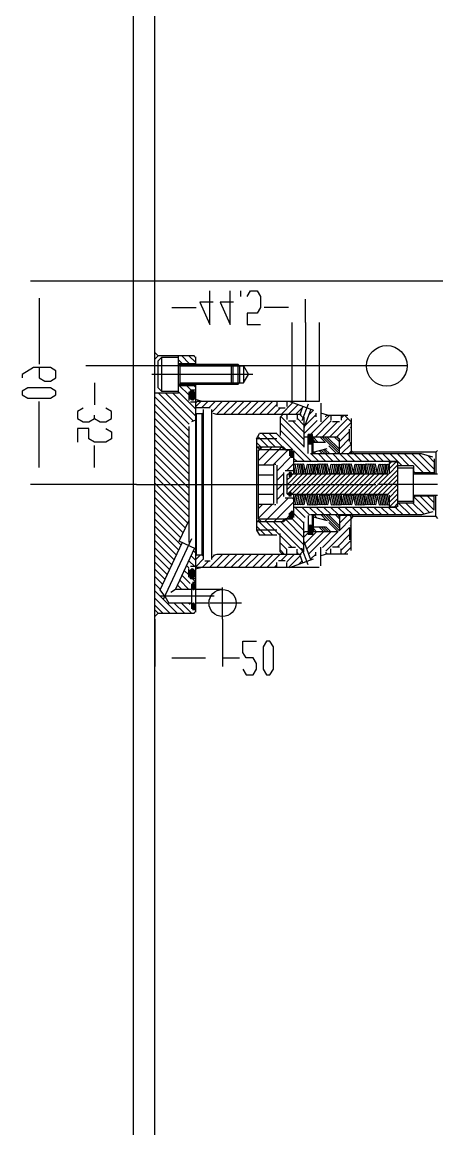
# Model space of a CAD drawing. Header units: millimetres. Extents: x -1 to 1014, y -756 to 757.
# Drawn here: x 368.7 to 401.6, y 244.4 to 332.1 of the extents above; entities that cross this region are included whole.
import ezdxf

# ---------------------------------------------------------------- set-up
doc = ezdxf.new("R2010")
doc.units = ezdxf.units.MM

# ---------------------------------------------------------------- blocks, each defined once
blk = doc.blocks.new('blockName2')
for points in [[(377.481, 231.182), (377.481, 405.569)], [(379.186, 231.182), (379.186, 405.569)], [(432.228, 311.571), (369.329, 311.571)], [(383.819, 309.921), (382.745, 309.921), (383.55, 308.131), (383.55, 310.816)], [(385.43, 309.921), (384.356, 309.921), (385.162, 308.131), (385.162, 310.816)], [(385.967, 310.816), (385.967, 310.369)], [(386.504, 310.369), (386.773, 310.816), (387.31, 310.816), (387.579, 310.369), (387.579, 309.474), (387.31, 309.026), (386.504, 309.026), (386.504, 308.131), (387.579, 308.131)], [(370.001, 310.229), (370.001, 304.992)], [(379.186, 308.299), (379.186, 310.145)], [(391.137, 308.299), (391.137, 310.145)], [(380.529, 309.474), (382.476, 309.474)], [(389.794, 309.474), (387.847, 309.474)], [(390.063, 308.299), (390.063, 302.037)], [(391.137, 308.299), (391.137, 302.037)], [(392.211, 308.286), (392.211, 302.037)], [(379.455, 305.663), (379.186, 305.931)], [(379.455, 305.663), (379.186, 305.394)], [(382.328, 305.663), (379.455, 305.663)], [(379.455, 305.26), (379.723, 305.529)], [(381.066, 305.529), (379.723, 305.529)], [(379.723, 305.529), (379.723, 302.843)], [(381.066, 302.69), (381.066, 305.663)], [(381.351, 305.059), (381.066, 305.343)], [(381.921, 305.059), (381.316, 305.663)], [(382.409, 305.14), (381.886, 305.663)], [(382.275, 305.663), (382.409, 305.529)], [(382.409, 305.582), (382.409, 304.992)], [(370.001, 304.723), (370.001, 303.917), (370.448, 303.649), (370.896, 303.649), (371.343, 303.917), (371.343, 304.454), (370.896, 304.723), (369.553, 304.723), (368.658, 304.186), (368.658, 303.917)], [(399.194, 304.857), (373.724, 304.857)], [(379.455, 303.112), (379.455, 305.26)], [(381.066, 305.059), (382.409, 305.059)], [(381.066, 304.992), (385.766, 304.992)], [(381.2, 303.38), (381.2, 304.992)], [(381.2, 304.857), (386.217, 304.857)], [(385.229, 304.992), (385.363, 304.857)], [(385.229, 304.992), (385.229, 303.38)], [(385.363, 304.857), (385.363, 303.514)], [(385.766, 304.992), (385.9, 304.857)], [(385.766, 304.992), (385.766, 303.38)], [(385.9, 304.857), (385.9, 303.514)], [(386.217, 304.857), (386.217, 303.514)], [(386.217, 304.857), (386.605, 304.186)], [(386.947, 304.186), (378.957, 304.186)], [(386.217, 303.514), (386.604, 304.186)], [(371.343, 302.843), (370.896, 303.112), (369.105, 303.112), (368.658, 302.843), (368.658, 302.574), (369.105, 302.306), (370.896, 302.306), (371.343, 302.574), (371.343, 302.843)], [(374.395, 303.514), (374.395, 301.769)], [(381.066, 302.69), (379.186, 302.69)], [(379.723, 302.843), (379.455, 303.112)], [(381.919, 300.242), (379.471, 302.69)], [(379.723, 302.843), (381.066, 302.843)], [(382.246, 300.484), (380.041, 302.69)], [(382.409, 300.891), (380.61, 302.69)], [(385.766, 303.38), (381.066, 303.38)], [(381.066, 303.313), (382.409, 303.313)], [(382.409, 301.461), (381.066, 302.804)], [(381.88, 302.56), (381.127, 303.313)], [(381.2, 303.514), (386.217, 303.514)], [(382.072, 302.937), (381.696, 303.313)], [(382.144, 302.131), (382.409, 302.534), (382.144, 302.937), (381.88, 302.534), (382.144, 302.131)], [(382.262, 302.895), (381.88, 302.513)], [(381.88, 302.803), (381.88, 302.104)], [(382.214, 302.923), (381.882, 302.591)], [(382.301, 302.858), (381.887, 302.443)], [(382.152, 302.937), (381.898, 302.683)], [(382.334, 302.815), (381.9, 302.38)], [(382.361, 302.766), (381.919, 302.324)], [(382.382, 302.711), (381.943, 302.272)], [(382.05, 302.91), (381.955, 302.816)], [(382.409, 302.937), (382.014, 302.937)], [(382.409, 303.17), (382.266, 303.313)], [(382.409, 303.38), (382.409, 285.333)], [(385.363, 303.515), (385.229, 303.38)], [(385.9, 303.515), (385.766, 303.38)], [(370.001, 296.8), (370.001, 302.037)], [(381.872, 299.719), (379.186, 302.405)], [(381.872, 299.15), (379.186, 301.835)], [(382.398, 302.65), (381.974, 302.226)], [(382.407, 302.584), (382.01, 302.187)], [(382.409, 301.97), (382.014, 301.97)], [(382.408, 302.509), (382.054, 302.155)], [(382.399, 302.424), (382.11, 302.135)], [(382.366, 302.315), (382.188, 302.137)], [(382.946, 302.037), (382.409, 302.181)], [(382.543, 302.037), (382.409, 301.903)], [(382.828, 302.037), (382.409, 301.618)], [(382.946, 302.037), (382.543, 302.037)], [(383.398, 302.037), (382.897, 301.537)], [(392.211, 302.037), (382.946, 302.037)], [(383.967, 302.037), (383.467, 301.537)], [(384.537, 302.037), (383.7, 301.2)], [(385.107, 302.037), (384.076, 301.007)], [(385.677, 302.037), (384.639, 301)], [(386.246, 302.037), (385.209, 301)], [(386.816, 302.037), (385.779, 301)], [(387.386, 302.037), (386.348, 301)], [(387.955, 302.037), (386.918, 301)], [(388.525, 302.037), (387.488, 301)], [(388.854, 302.037), (388.854, 301.634)], [(390.143, 301.946), (389.197, 301)], [(389.66, 302.037), (389.66, 301.634)], [(389.665, 302.037), (389.66, 302.033)], [(389.893, 302.037), (391.766, 301.355)], [(391.335, 301.822), (390.857, 300.508)], [(392.346, 301.903), (392.346, 300.426)], [(373.5, 301.5), (373.052, 301.232), (373.052, 300.694), (373.5, 300.426), (373.948, 300.426), (374.395, 300.694), (374.395, 300.963)], [(374.395, 300.694), (374.843, 300.426), (375.291, 300.426), (375.738, 300.694), (375.738, 301.232), (375.291, 301.5)], [(381.872, 298.58), (379.186, 301.266)], [(383.565, 301.537), (382.409, 301.537)], [(382.489, 301.067), (382.409, 301.148)], [(382.948, 301.067), (382.489, 301.067)], [(382.489, 289.848), (382.489, 301.067)], [(382.948, 301.067), (383.028, 301.148)], [(382.948, 289.848), (382.948, 301.067)], [(383.028, 301.403), (383.028, 289.512)], [(383.7, 289.512), (383.7, 301.403)], [(384.102, 301), (383.799, 301.081)], [(390.788, 301), (384.102, 301)], [(388.854, 301.797), (388.057, 301)], [(389.127, 301.5), (388.627, 301)], [(389.526, 301.5), (388.989, 301.5)], [(389.123, 300.785), (389.338, 301)], [(389.66, 300.939), (389.599, 301)], [(389.66, 301), (389.66, 300.597)], [(390.561, 301.794), (389.767, 301)], [(390.874, 301.538), (390.336, 301)], [(390.466, 301), (390.466, 300.597)], [(390.92, 301.663), (390.679, 301.001)], [(391.003, 300.678), (390.681, 301)], [(391.551, 301.434), (391.003, 299.928)], [(391.943, 300.971), (391.062, 300.09)], [(391.76, 301.358), (391.388, 300.986)], [(393.074, 300.963), (391.53, 299.419)], [(391.943, 301.103), (391.943, 300.829)], [(392.883, 300.963), (392.346, 301.107)], [(392.749, 300.882), (392.829, 300.963)], [(392.829, 300.963), (393.151, 300.963)], [(392.883, 300.963), (394.494, 300.963)], [(393.151, 300.963), (393.151, 300.56)], [(393.957, 300.963), (393.957, 300.56)], [(394.214, 300.963), (393.957, 300.706)], [(394.763, 300.426), (394.226, 300.963)], [(381.872, 298.01), (379.186, 300.696)], [(381.872, 297.44), (379.186, 300.126)], [(381.872, 300.053), (381.872, 290.862)], [(382.409, 300.56), (382.104, 300.418)], [(389.123, 300.785), (389.123, 299.754)], [(391.003, 298.457), (389.123, 300.337)], [(391.003, 299.026), (389.184, 300.846)], [(390.331, 300.463), (389.794, 300.463)], [(391.003, 299.596), (390.136, 300.463)], [(391.003, 300.166), (390.466, 300.703)], [(391.003, 300.785), (391.003, 298.412)], [(392.073, 300.532), (391.003, 299.461)], [(393.171, 300.49), (391.898, 299.217)], [(393.677, 300.426), (392.468, 299.217)], [(392.749, 300.829), (392.749, 300.882)], [(394.505, 300.684), (393.038, 299.217)], [(393.823, 300.426), (393.286, 300.426)], [(394.763, 300.373), (393.607, 299.217)], [(394.763, 300.694), (394.763, 297.875)], [(375.291, 299.889), (375.738, 299.62), (375.738, 299.083), (375.291, 298.815), (374.395, 298.815), (373.948, 299.083), (373.948, 299.889), (373.052, 299.889), (373.052, 298.815)], [(381.872, 296.871), (379.186, 299.556)], [(387.243, 299.083), (387.476, 299.486)], [(388.199, 298.412), (387.347, 299.264)], [(388.854, 299.486), (387.476, 299.486)], [(388.769, 298.412), (387.695, 299.486)], [(389.339, 298.412), (388.264, 299.486)], [(390.125, 298.195), (388.834, 299.486)], [(391.62, 297.27), (389.123, 299.767)], [(389.123, 299.754), (389.123, 299.352)], [(391.07, 299.217), (391.003, 299.284)], [(391.352, 299.217), (391.07, 299.217)], [(391.352, 299.241), (391.329, 299.217)], [(391.688, 299.419), (391.352, 299.419)], [(391.352, 297.909), (391.352, 299.419)], [(391.674, 299.068), (391.352, 299.39)], [(391.674, 299.011), (391.352, 299.333)], [(391.674, 298.954), (391.352, 299.276)], [(391.674, 298.897), (391.352, 299.219)], [(391.674, 299.125), (391.381, 299.419)], [(391.674, 299.182), (391.437, 299.419)], [(391.674, 299.239), (391.494, 299.419)], [(391.674, 299.296), (391.551, 299.419)], [(391.674, 299.353), (391.608, 299.419)], [(391.674, 299.41), (391.665, 299.419)], [(391.674, 297.875), (391.674, 299.419)], [(391.688, 297.875), (391.688, 299.419)], [(391.741, 299.217), (391.688, 299.271)], [(393.715, 299.217), (391.733, 299.217)], [(391.733, 297.875), (391.733, 299.217)], [(392.124, 298.815), (391.733, 299.205)], [(392.694, 298.815), (392.291, 299.217)], [(393.823, 297.876), (392.481, 299.217)], [(393.823, 298.065), (392.671, 299.217)], [(393.823, 298.255), (392.861, 299.217)], [(393.823, 298.825), (393.431, 299.217)], [(393.823, 299.015), (393.62, 299.217)], [(394.629, 299.669), (393.823, 298.863)], [(394.629, 298.87), (394.629, 299.833)], [(394.763, 300.023), (394.668, 299.928)], [(374.395, 296.8), (374.395, 298.546)], [(381.872, 296.301), (379.186, 298.987)], [(381.872, 295.731), (379.186, 298.417)], [(388.854, 299.083), (387.243, 299.083)], [(387.243, 299.083), (387.243, 291.832)], [(387.63, 298.412), (387.243, 298.798)], [(387.478, 298.244), (387.243, 298.479)], [(389.398, 298.412), (387.31, 298.412)], [(387.377, 298.143), (387.646, 298.412)], [(388.464, 298.412), (387.377, 297.325)], [(387.704, 298.412), (387.377, 298.085)], [(389.223, 298.412), (387.82, 297.008)], [(389.466, 298.209), (389.264, 298.412)], [(389.6, 298.21), (389.398, 298.412)], [(391.674, 298.84), (391.352, 299.162)], [(391.674, 298.783), (391.352, 299.105)], [(391.674, 298.726), (391.352, 299.048)], [(391.663, 298.68), (391.352, 298.991)], [(391.606, 298.68), (391.352, 298.935)], [(391.549, 298.68), (391.352, 298.878)], [(391.492, 298.68), (391.352, 298.821)], [(391.435, 298.68), (391.352, 298.764)], [(391.378, 298.68), (391.352, 298.707)], [(391.352, 298.68), (391.674, 298.68)], [(391.934, 298.815), (391.733, 299.015)], [(391.744, 298.815), (391.733, 298.826)], [(391.733, 298.815), (392.727, 298.815)], [(391.733, 298.011), (392.862, 298.313)], [(393.634, 297.875), (392.994, 298.515)], [(393.823, 297.875), (393.823, 299.11)], [(394.629, 299.099), (393.823, 298.293)], [(394.763, 298.664), (393.974, 297.875)], [(394.763, 298.68), (394.668, 298.775)], [(381.872, 295.162), (379.186, 297.847)], [(387.377, 298.143), (387.377, 292.772)], [(390.063, 298.21), (387.444, 298.21)], [(389.741, 298.17), (388.579, 297.008)], [(389.95, 297.62), (388.854, 296.523)], [(389.835, 298.17), (389.561, 298.17)], [(389.875, 298.13), (389.835, 298.17)], [(390.036, 297.606), (390.197, 297.89), (390.036, 298.174), (389.875, 297.89), (390.036, 297.606)], [(389.875, 298.13), (389.875, 297.74)], [(390.131, 298.119), (389.876, 297.863)], [(390.092, 298.156), (389.878, 297.941)], [(390.16, 298.072), (389.884, 297.796)], [(390.034, 298.174), (389.899, 298.038)], [(390.18, 298.016), (389.901, 297.736)], [(390.193, 297.953), (389.925, 297.685)], [(390.197, 297.881), (389.958, 297.642)], [(390.188, 297.796), (390.004, 297.612)], [(390.157, 297.606), (390.009, 297.606)], [(390.138, 297.67), (390.091, 297.623)], [(390.157, 297.606), (390.197, 297.566)], [(391.05, 297.27), (390.182, 298.138)], [(390.197, 298.076), (390.197, 296.263)], [(390.48, 297.27), (390.197, 297.553)], [(400.34, 297.875), (391.54, 297.875)], [(392.189, 297.27), (391.585, 297.875)], [(391.925, 297.875), (391.777, 298.023)], [(392.759, 297.27), (392.155, 297.875)], [(392.495, 297.875), (392.226, 298.143)], [(392.684, 297.875), (392.376, 298.183)], [(392.874, 297.875), (392.525, 298.223)], [(393.064, 297.875), (392.675, 298.264)], [(393.329, 297.27), (392.724, 297.875)], [(393.898, 297.27), (393.294, 297.875)], [(393.823, 297.947), (393.896, 297.875)], [(394.468, 297.27), (393.864, 297.875)], [(395.038, 297.27), (394.434, 297.875)], [(394.763, 298.094), (394.543, 297.875)], [(394.629, 297.88), (394.763, 298.014)], [(394.897, 298.009), (394.763, 298.143)], [(394.897, 298.009), (394.897, 297.875)], [(401.477, 298.009), (394.897, 298.009)], [(395.607, 297.27), (395.003, 297.875)], [(396.177, 297.27), (395.573, 297.875)], [(396.747, 297.27), (396.143, 297.875)], [(397.317, 297.27), (396.712, 297.875)], [(397.886, 297.27), (397.282, 297.875)], [(398.792, 296.935), (397.852, 297.875)], [(399.361, 296.935), (398.422, 297.875)], [(400.495, 296.371), (398.991, 297.875)], [(401.065, 296.371), (399.561, 297.875)], [(401.343, 296.662), (400.131, 297.875)], [(401.243, 297.633), (400.34, 297.875)], [(401.343, 297.232), (400.832, 297.743)], [(401.343, 297.503), (401.343, 296.306)], [(401.477, 298.009), (401.611, 298.143)], [(401.477, 298.009), (401.477, 296.306)], [(381.872, 294.592), (379.186, 297.278)], [(381.872, 294.022), (379.186, 296.708)], [(387.377, 297.008), (388.593, 297.008)], [(388.586, 296.975), (388.586, 293.94)], [(388.666, 297.055), (388.774, 297.055)], [(388.854, 296.975), (388.854, 293.94)], [(390.197, 297.107), (389.622, 296.532)], [(390.117, 296.532), (390.197, 296.612)], [(390.251, 297.27), (390.197, 297.324)], [(390.328, 297.069), (390.197, 297.052)], [(390.353, 296.29), (390.197, 297.052)], [(398.388, 297.27), (390.251, 297.27)], [(390.487, 296.29), (390.328, 297.069)], [(390.464, 297.069), (390.33, 297.052)], [(390.597, 297.069), (390.464, 297.052)], [(390.464, 297.069), (390.62, 296.29)], [(390.73, 297.069), (390.597, 297.052)], [(390.597, 297.069), (390.753, 296.29)], [(390.864, 297.069), (390.73, 297.052)], [(390.73, 297.069), (390.887, 296.29)], [(390.997, 297.069), (390.864, 297.052)], [(391.02, 296.306), (390.864, 297.069)], [(391.144, 296.394), (390.997, 297.069)], [(391.144, 296.394), (391.291, 297.069)], [(391.268, 296.306), (391.424, 297.069)], [(391.291, 297.069), (391.424, 297.052)], [(391.557, 297.069), (391.401, 296.29)], [(391.424, 297.069), (391.557, 297.052)], [(391.691, 297.069), (391.535, 296.29)], [(391.557, 297.069), (391.691, 297.052)], [(391.824, 297.069), (391.668, 296.29)], [(391.691, 297.069), (391.824, 297.052)], [(391.801, 296.29), (391.96, 297.069)], [(391.824, 297.069), (391.957, 297.052)], [(391.934, 296.29), (392.091, 297.052)], [(391.96, 297.069), (392.091, 297.052)], [(392.221, 297.069), (392.091, 297.052)], [(392.247, 296.29), (392.091, 297.052)], [(392.091, 297.052), (392.091, 296.263)], [(392.38, 296.29), (392.221, 297.069)], [(392.357, 297.069), (392.224, 297.052)], [(392.49, 297.069), (392.357, 297.052)], [(392.357, 297.069), (392.513, 296.29)], [(392.624, 297.069), (392.49, 297.052)], [(392.49, 297.069), (392.647, 296.29)], [(392.757, 297.069), (392.624, 297.052)], [(392.624, 297.069), (392.78, 296.29)], [(392.89, 297.069), (392.757, 297.052)], [(392.913, 296.306), (392.757, 297.069)], [(393.037, 296.394), (392.89, 297.069)], [(393.037, 296.394), (393.184, 297.069)], [(393.161, 296.306), (393.318, 297.069)], [(393.184, 297.069), (393.318, 297.052)], [(393.451, 297.069), (393.295, 296.29)], [(393.318, 297.069), (393.451, 297.052)], [(393.584, 297.069), (393.428, 296.29)], [(393.451, 297.069), (393.584, 297.052)], [(393.717, 297.069), (393.561, 296.29)], [(393.584, 297.069), (393.717, 297.052)], [(393.694, 296.29), (393.853, 297.069)], [(393.717, 297.069), (393.851, 297.052)], [(393.828, 296.29), (393.984, 297.052)], [(393.853, 297.069), (393.984, 297.052)], [(394.115, 297.069), (393.984, 297.052)], [(393.984, 297.052), (393.984, 296.263)], [(394.14, 296.29), (393.984, 297.052)], [(394.273, 296.29), (394.115, 297.069)], [(394.251, 297.069), (394.117, 297.052)], [(394.384, 297.069), (394.251, 297.052)], [(394.251, 297.069), (394.407, 296.29)], [(394.517, 297.069), (394.384, 297.052)], [(394.384, 297.069), (394.54, 296.29)], [(394.65, 297.069), (394.517, 297.052)], [(394.517, 297.069), (394.673, 296.29)], [(394.784, 297.069), (394.65, 297.052)], [(394.807, 296.306), (394.65, 297.069)], [(394.931, 296.394), (394.784, 297.069)], [(394.931, 296.394), (395.078, 297.069)], [(395.055, 296.306), (395.211, 297.069)], [(395.078, 297.069), (395.211, 297.052)], [(395.344, 297.069), (395.188, 296.29)], [(395.211, 297.069), (395.344, 297.052)], [(395.478, 297.069), (395.321, 296.29)], [(395.344, 297.069), (395.478, 297.052)], [(395.611, 297.069), (395.455, 296.29)], [(395.478, 297.069), (395.611, 297.052)], [(395.588, 296.29), (395.747, 297.069)], [(395.611, 297.069), (395.744, 297.052)], [(395.721, 296.29), (395.877, 297.052)], [(395.747, 297.069), (395.877, 297.052)], [(396.008, 297.069), (395.877, 297.052)], [(396.034, 296.29), (395.877, 297.052)], [(395.877, 297.052), (395.877, 296.263)], [(396.167, 296.29), (396.008, 297.069)], [(396.144, 297.069), (396.011, 297.052)], [(396.277, 297.069), (396.144, 297.052)], [(396.144, 297.069), (396.3, 296.29)], [(396.41, 297.069), (396.277, 297.052)], [(396.277, 297.069), (396.433, 296.29)], [(396.544, 297.069), (396.41, 297.052)], [(396.41, 297.069), (396.567, 296.29)], [(398.442, 296.601), (396.493, 294.652)], [(396.677, 297.069), (396.544, 297.052)], [(396.7, 296.306), (396.544, 297.069)], [(396.824, 296.394), (396.677, 297.069)], [(396.824, 296.394), (396.971, 297.069)], [(396.948, 296.306), (397.104, 297.069)], [(396.971, 297.069), (397.104, 297.052)], [(397.238, 297.069), (397.081, 296.29)], [(397.104, 297.069), (397.238, 297.052)], [(397.371, 297.069), (397.215, 296.29)], [(397.238, 297.069), (397.371, 297.052)], [(397.504, 297.069), (397.348, 296.29)], [(397.371, 297.069), (397.504, 297.052)], [(397.481, 296.29), (397.64, 297.069)], [(397.504, 297.069), (397.637, 297.052)], [(397.615, 296.29), (397.771, 297.052)], [(397.64, 297.069), (397.771, 297.052)], [(397.851, 297.243), (397.771, 297.163)], [(398.325, 297.243), (397.771, 296.689)], [(397.946, 297.243), (397.771, 297.069)], [(397.771, 297.163), (397.771, 296.317)], [(398.442, 296.98), (397.771, 296.309)], [(398.362, 297.243), (397.851, 297.243)], [(398.362, 297.243), (398.442, 297.163)], [(398.442, 297.217), (398.442, 293.698)], [(399.691, 296.935), (398.442, 296.935)], [(398.442, 296.773), (399.678, 296.773)], [(399.678, 296.773), (399.678, 294.141)], [(399.691, 296.935), (399.691, 296.306)], [(381.872, 293.452), (379.186, 296.138)], [(387.377, 296.233), (388.586, 296.233)], [(389.392, 296.301), (388.854, 295.764)], [(389.392, 296.397), (389.392, 294.517)], [(390.117, 296.532), (389.526, 296.532)], [(389.741, 296.263), (389.66, 296.183)], [(390.888, 296.263), (389.66, 295.035)], [(390.509, 296.263), (389.66, 295.415)], [(389.749, 296.263), (389.66, 296.174)], [(389.66, 296.183), (389.66, 294.732)], [(389.961, 296.095), (389.66, 295.795)], [(391.268, 296.263), (389.699, 294.694)], [(389.835, 296.263), (389.741, 296.263)], [(389.835, 296.395), (389.835, 296.095)], [(390.009, 296.395), (389.835, 296.395)], [(389.996, 296.395), (389.835, 296.234)], [(389.939, 296.395), (389.835, 296.291)], [(389.882, 296.395), (389.835, 296.348)], [(390.009, 296.352), (389.835, 296.177)], [(390.009, 296.295), (389.835, 296.12)], [(390.009, 296.095), (389.835, 296.095)], [(390.009, 296.238), (389.867, 296.095)], [(390.009, 296.181), (389.924, 296.095)], [(390.009, 296.124), (389.981, 296.095)], [(390.009, 296.395), (390.009, 296.095)], [(390.129, 296.263), (390.009, 296.144)], [(397.717, 296.263), (390.009, 296.263)], [(391.648, 296.263), (390.037, 294.652)], [(390.353, 296.29), (390.486, 296.308)], [(390.353, 296.29), (390.353, 296.263)], [(392.028, 296.263), (390.416, 294.652)], [(390.487, 296.29), (390.62, 296.308)], [(390.487, 296.29), (390.487, 296.263)], [(390.62, 296.29), (390.753, 296.308)], [(390.62, 296.308), (390.62, 296.263)], [(390.62, 296.29), (390.62, 296.263)], [(390.753, 296.29), (390.886, 296.308)], [(390.753, 296.308), (390.753, 296.263)], [(390.753, 296.29), (390.753, 296.263)], [(392.408, 296.263), (390.796, 294.652)], [(390.886, 296.308), (390.886, 296.263)], [(390.887, 296.29), (391.02, 296.308)], [(390.887, 296.29), (390.887, 296.263)], [(391.02, 296.308), (391.02, 296.263)], [(391.02, 296.29), (391.125, 296.305)], [(391.02, 296.29), (391.02, 296.263)], [(391.144, 296.394), (391.144, 296.263)], [(391.268, 296.29), (391.162, 296.305)], [(392.787, 296.263), (391.176, 294.652)], [(391.268, 296.308), (391.268, 296.263)], [(391.401, 296.29), (391.268, 296.308)], [(391.268, 296.29), (391.268, 296.263)], [(391.401, 296.29), (391.401, 296.263)], [(391.402, 296.308), (391.402, 296.263)], [(391.535, 296.29), (391.402, 296.308)], [(391.535, 296.308), (391.535, 296.263)], [(391.668, 296.29), (391.535, 296.308)], [(391.535, 296.29), (391.535, 296.263)], [(393.167, 296.263), (391.556, 294.652)], [(391.668, 296.308), (391.668, 296.263)], [(391.801, 296.29), (391.668, 296.308)], [(391.668, 296.29), (391.668, 296.263)], [(391.934, 296.29), (391.801, 296.308)], [(391.801, 296.29), (391.801, 296.263)], [(391.934, 296.29), (391.934, 296.263)], [(393.547, 296.263), (391.936, 294.652)], [(392.247, 296.29), (392.38, 296.308)], [(392.247, 296.29), (392.247, 296.263)], [(393.927, 296.263), (392.315, 294.652)], [(392.38, 296.29), (392.513, 296.308)], [(392.38, 296.29), (392.38, 296.263)], [(392.513, 296.29), (392.646, 296.308)], [(392.513, 296.308), (392.513, 296.263)], [(392.513, 296.29), (392.513, 296.263)], [(392.646, 296.308), (392.646, 296.263)], [(392.647, 296.29), (392.78, 296.308)], [(392.647, 296.29), (392.647, 296.263)], [(394.307, 296.263), (392.695, 294.652)], [(392.78, 296.29), (392.913, 296.308)], [(392.78, 296.308), (392.78, 296.263)], [(392.78, 296.29), (392.78, 296.263)], [(392.913, 296.308), (392.913, 296.263)], [(392.913, 296.29), (393.019, 296.305)], [(392.913, 296.29), (392.913, 296.263)], [(393.037, 296.394), (393.037, 296.263)], [(393.161, 296.29), (393.056, 296.305)], [(394.686, 296.263), (393.075, 294.652)], [(393.161, 296.29), (393.161, 296.263)], [(393.162, 296.308), (393.162, 296.263)], [(393.295, 296.29), (393.162, 296.308)], [(393.295, 296.308), (393.295, 296.263)], [(393.428, 296.29), (393.295, 296.308)], [(393.295, 296.29), (393.295, 296.263)], [(393.428, 296.308), (393.428, 296.263)], [(393.561, 296.29), (393.428, 296.308)], [(393.428, 296.29), (393.428, 296.263)], [(395.066, 296.263), (393.455, 294.652)], [(393.561, 296.308), (393.561, 296.263)], [(393.694, 296.29), (393.561, 296.308)], [(393.561, 296.29), (393.561, 296.263)], [(393.694, 296.29), (393.694, 296.263)], [(393.828, 296.29), (393.695, 296.308)], [(393.828, 296.29), (393.828, 296.263)], [(395.446, 296.263), (393.835, 294.652)], [(394.14, 296.29), (394.273, 296.308)], [(394.14, 296.29), (394.14, 296.263)], [(395.826, 296.263), (394.214, 294.652)], [(394.273, 296.29), (394.406, 296.308)], [(394.273, 296.29), (394.273, 296.263)], [(394.406, 296.308), (394.406, 296.263)], [(394.407, 296.29), (394.54, 296.308)], [(394.407, 296.29), (394.407, 296.263)], [(394.54, 296.29), (394.673, 296.308)], [(394.54, 296.308), (394.54, 296.263)], [(394.54, 296.29), (394.54, 296.263)], [(396.206, 296.263), (394.594, 294.652)], [(394.673, 296.29), (394.806, 296.308)], [(394.673, 296.308), (394.673, 296.263)], [(394.673, 296.29), (394.673, 296.263)], [(394.806, 296.308), (394.806, 296.263)], [(394.807, 296.29), (394.912, 296.305)], [(394.807, 296.29), (394.807, 296.263)], [(394.931, 296.394), (394.931, 296.263)], [(395.055, 296.29), (394.949, 296.305)], [(396.585, 296.263), (394.974, 294.652)], [(395.055, 296.308), (395.055, 296.263)], [(395.188, 296.29), (395.055, 296.308)], [(395.055, 296.29), (395.055, 296.263)], [(395.188, 296.308), (395.188, 296.263)], [(395.321, 296.29), (395.188, 296.308)], [(395.188, 296.29), (395.188, 296.263)], [(395.321, 296.29), (395.321, 296.263)], [(395.322, 296.308), (395.322, 296.263)], [(395.455, 296.29), (395.322, 296.308)], [(396.965, 296.263), (395.354, 294.652)], [(395.455, 296.308), (395.455, 296.263)], [(395.588, 296.29), (395.455, 296.308)], [(395.455, 296.29), (395.455, 296.263)], [(395.721, 296.29), (395.588, 296.308)], [(395.588, 296.29), (395.588, 296.263)], [(395.721, 296.29), (395.721, 296.263)], [(397.345, 296.263), (395.734, 294.652)], [(396.034, 296.29), (396.167, 296.308)], [(396.034, 296.29), (396.034, 296.263)], [(397.725, 296.263), (396.113, 294.652)], [(396.167, 296.29), (396.3, 296.308)], [(396.167, 296.29), (396.167, 296.263)], [(396.3, 296.29), (396.433, 296.308)], [(396.3, 296.308), (396.3, 296.263)], [(396.3, 296.29), (396.3, 296.263)], [(396.433, 296.29), (396.566, 296.308)], [(396.433, 296.308), (396.433, 296.263)], [(396.433, 296.29), (396.433, 296.263)], [(396.566, 296.308), (396.566, 296.263)], [(396.567, 296.29), (396.7, 296.308)], [(396.567, 296.29), (396.567, 296.263)], [(396.7, 296.308), (396.7, 296.263)], [(396.7, 296.29), (396.806, 296.305)], [(396.7, 296.29), (396.7, 296.263)], [(396.824, 296.394), (396.824, 296.263)], [(396.948, 296.29), (396.843, 296.305)], [(398.442, 296.221), (396.873, 294.652)], [(396.948, 296.308), (396.948, 296.263)], [(397.081, 296.29), (396.948, 296.308)], [(396.948, 296.29), (396.948, 296.263)], [(397.081, 296.29), (397.081, 296.263)], [(397.082, 296.308), (397.082, 296.263)], [(397.215, 296.29), (397.082, 296.308)], [(397.215, 296.308), (397.215, 296.263)], [(397.348, 296.29), (397.215, 296.308)], [(397.215, 296.29), (397.215, 296.263)], [(398.442, 295.841), (397.253, 294.652)], [(397.348, 296.308), (397.348, 296.263)], [(397.481, 296.29), (397.348, 296.308)], [(397.348, 296.29), (397.348, 296.263)], [(397.481, 296.29), (397.481, 296.263)], [(397.615, 296.29), (397.482, 296.308)], [(397.615, 296.29), (397.615, 296.263)], [(399.678, 296.307), (401.611, 296.307)], [(399.825, 296.371), (399.691, 296.505)], [(401.343, 296.371), (399.844, 296.371)], [(377.481, 295.457), (369.329, 295.457)], [(377.719, 295.457), (373.724, 295.457)], [(377.719, 295.457), (396.704, 295.457)], [(381.872, 292.883), (379.186, 295.568)], [(381.792, 292.393), (379.186, 294.999)], [(387.585, 295.457), (387.585, 295.457)], [(389.392, 295.541), (388.854, 295.004)], [(389.392, 294.782), (388.854, 294.245)], [(390.009, 294.82), (389.835, 294.82)], [(389.835, 294.519), (389.835, 294.82)], [(389.981, 294.82), (389.835, 294.674)], [(389.924, 294.82), (389.835, 294.731)], [(389.867, 294.82), (389.835, 294.787)], [(390.009, 294.791), (389.835, 294.617)], [(390.009, 294.519), (390.009, 294.82)], [(401.611, 295.457), (396.87, 295.457)], [(398.442, 295.461), (397.633, 294.652)], [(398.442, 295.081), (397.771, 294.41)], [(381.61, 292.005), (379.186, 294.429)], [(387.377, 294.682), (388.586, 294.682)], [(387.377, 293.907), (388.593, 293.907)], [(387.757, 293.907), (387.377, 293.527)], [(388.517, 293.907), (387.379, 292.77)], [(389.753, 294.383), (387.873, 292.503)], [(390.197, 294.068), (388.632, 292.503)], [(390.117, 294.383), (389.526, 294.383)], [(389.66, 294.732), (389.741, 294.652)], [(389.835, 294.652), (389.741, 294.652)], [(390.009, 294.734), (389.835, 294.56)], [(390.009, 294.519), (389.835, 294.519)], [(390.009, 294.677), (389.851, 294.519)], [(390.009, 294.62), (389.908, 294.519)], [(390.009, 294.563), (389.965, 294.519)], [(397.717, 294.652), (390.009, 294.652)], [(390.117, 294.383), (390.197, 294.303)], [(390.197, 294.652), (390.197, 292.839)], [(390.353, 294.625), (390.197, 293.862)], [(390.487, 294.625), (390.328, 293.846)], [(390.353, 294.625), (390.353, 294.652)], [(390.353, 294.625), (390.486, 294.606)], [(390.62, 294.625), (390.464, 293.846)], [(390.487, 294.625), (390.487, 294.652)], [(390.487, 294.625), (390.62, 294.606)], [(390.753, 294.625), (390.597, 293.846)], [(390.62, 294.625), (390.62, 294.652)], [(390.62, 294.652), (390.62, 294.606)], [(390.62, 294.625), (390.753, 294.606)], [(390.887, 294.625), (390.73, 293.846)], [(390.753, 294.625), (390.753, 294.652)], [(390.753, 294.652), (390.753, 294.606)], [(390.753, 294.625), (390.886, 294.606)], [(391.02, 294.609), (390.864, 293.846)], [(390.886, 294.652), (390.886, 294.606)], [(390.887, 294.625), (390.887, 294.652)], [(390.887, 294.625), (391.02, 294.606)], [(391.144, 294.521), (390.997, 293.846)], [(391.02, 294.625), (391.02, 294.652)], [(391.02, 294.652), (391.02, 294.606)], [(391.02, 294.625), (391.144, 294.608)], [(391.144, 294.521), (391.144, 294.652)], [(391.268, 294.625), (391.144, 294.608)], [(391.144, 294.521), (391.291, 293.846)], [(391.268, 294.625), (391.268, 294.652)], [(391.268, 294.652), (391.268, 294.606)], [(391.401, 294.625), (391.268, 294.606)], [(391.268, 294.609), (391.424, 293.846)], [(391.401, 294.625), (391.401, 294.652)], [(391.401, 294.625), (391.557, 293.846)], [(391.402, 294.652), (391.402, 294.606)], [(391.535, 294.625), (391.402, 294.606)], [(391.535, 294.625), (391.535, 294.652)], [(391.535, 294.652), (391.535, 294.606)], [(391.535, 294.625), (391.691, 293.846)], [(391.668, 294.625), (391.535, 294.606)], [(391.668, 294.625), (391.668, 294.652)], [(391.668, 294.652), (391.668, 294.606)], [(391.668, 294.625), (391.824, 293.846)], [(391.801, 294.625), (391.668, 294.606)], [(391.801, 294.625), (391.801, 294.652)], [(391.934, 294.625), (391.801, 294.606)], [(391.801, 294.625), (391.96, 293.846)], [(391.934, 294.625), (391.934, 294.652)], [(391.934, 294.625), (392.091, 293.862)], [(392.091, 293.862), (392.091, 294.652)], [(392.247, 294.625), (392.091, 293.862)], [(392.38, 294.625), (392.221, 293.846)], [(392.247, 294.625), (392.247, 294.652)], [(392.247, 294.625), (392.38, 294.606)], [(392.513, 294.625), (392.357, 293.846)], [(392.38, 294.625), (392.38, 294.652)], [(392.38, 294.625), (392.513, 294.606)], [(392.647, 294.625), (392.49, 293.846)], [(392.513, 294.625), (392.513, 294.652)], [(392.513, 294.652), (392.513, 294.606)], [(392.513, 294.625), (392.646, 294.606)], [(392.78, 294.625), (392.624, 293.846)], [(392.646, 294.652), (392.646, 294.606)], [(392.647, 294.625), (392.647, 294.652)], [(392.647, 294.625), (392.78, 294.606)], [(392.913, 294.609), (392.757, 293.846)], [(392.78, 294.625), (392.78, 294.652)], [(392.78, 294.652), (392.78, 294.606)], [(392.78, 294.625), (392.913, 294.606)], [(393.037, 294.521), (392.89, 293.846)], [(392.913, 294.625), (392.913, 294.652)], [(392.913, 294.652), (392.913, 294.606)], [(392.913, 294.625), (393.037, 294.608)], [(393.037, 294.521), (393.037, 294.652)], [(393.161, 294.625), (393.037, 294.608)], [(393.037, 294.521), (393.184, 293.846)], [(393.161, 294.625), (393.161, 294.652)], [(393.161, 294.609), (393.318, 293.846)], [(393.162, 294.652), (393.162, 294.606)], [(393.295, 294.625), (393.162, 294.606)], [(393.295, 294.625), (393.295, 294.652)], [(393.295, 294.652), (393.295, 294.606)], [(393.295, 294.625), (393.451, 293.846)], [(393.428, 294.625), (393.295, 294.606)], [(393.428, 294.625), (393.428, 294.652)], [(393.428, 294.652), (393.428, 294.606)], [(393.428, 294.625), (393.584, 293.846)], [(393.561, 294.625), (393.428, 294.606)], [(393.561, 294.625), (393.561, 294.652)], [(393.561, 294.652), (393.561, 294.606)], [(393.561, 294.625), (393.717, 293.846)], [(393.694, 294.625), (393.561, 294.606)], [(393.694, 294.625), (393.694, 294.652)], [(393.694, 294.625), (393.853, 293.846)], [(393.828, 294.625), (393.695, 294.606)], [(393.828, 294.625), (393.828, 294.652)], [(393.828, 294.625), (393.984, 293.862)], [(393.984, 293.862), (393.984, 294.652)], [(394.14, 294.625), (393.984, 293.862)], [(394.273, 294.625), (394.115, 293.846)], [(394.14, 294.625), (394.14, 294.652)], [(394.14, 294.625), (394.273, 294.606)], [(394.407, 294.625), (394.251, 293.846)], [(394.273, 294.625), (394.273, 294.652)], [(394.273, 294.625), (394.406, 294.606)], [(394.54, 294.625), (394.384, 293.846)], [(394.406, 294.652), (394.406, 294.606)], [(394.407, 294.625), (394.407, 294.652)], [(394.407, 294.625), (394.54, 294.606)], [(394.673, 294.625), (394.517, 293.846)], [(394.54, 294.625), (394.54, 294.652)], [(394.54, 294.652), (394.54, 294.606)], [(394.54, 294.625), (394.673, 294.606)], [(394.807, 294.609), (394.65, 293.846)], [(394.673, 294.625), (394.673, 294.652)], [(394.673, 294.652), (394.673, 294.606)], [(394.673, 294.625), (394.806, 294.606)], [(394.931, 294.521), (394.784, 293.846)], [(394.806, 294.652), (394.806, 294.606)], [(394.807, 294.625), (394.807, 294.652)], [(394.807, 294.625), (394.931, 294.608)], [(394.931, 294.521), (394.931, 294.652)], [(395.055, 294.625), (394.931, 294.608)], [(394.931, 294.521), (395.078, 293.846)], [(395.055, 294.625), (395.055, 294.652)], [(395.055, 294.652), (395.055, 294.606)], [(395.188, 294.625), (395.055, 294.606)], [(395.055, 294.609), (395.211, 293.846)], [(395.188, 294.625), (395.188, 294.652)], [(395.188, 294.652), (395.188, 294.606)], [(395.188, 294.625), (395.344, 293.846)], [(395.321, 294.625), (395.188, 294.606)], [(395.321, 294.625), (395.321, 294.652)], [(395.321, 294.625), (395.478, 293.846)], [(395.322, 294.652), (395.322, 294.606)], [(395.455, 294.625), (395.322, 294.606)], [(395.455, 294.625), (395.455, 294.652)], [(395.455, 294.652), (395.455, 294.606)], [(395.455, 294.625), (395.611, 293.846)], [(395.588, 294.625), (395.455, 294.606)], [(395.588, 294.625), (395.588, 294.652)], [(395.721, 294.625), (395.588, 294.606)], [(395.588, 294.625), (395.747, 293.846)], [(395.721, 294.625), (395.721, 294.652)], [(395.721, 294.625), (395.877, 293.862)], [(395.877, 293.862), (395.877, 294.652)], [(396.034, 294.625), (395.877, 293.862)], [(396.167, 294.625), (396.008, 293.846)], [(396.034, 294.625), (396.034, 294.652)], [(396.034, 294.625), (396.167, 294.606)], [(396.3, 294.625), (396.144, 293.846)], [(396.167, 294.625), (396.167, 294.652)], [(396.167, 294.625), (396.3, 294.606)], [(396.433, 294.625), (396.277, 293.846)], [(396.3, 294.625), (396.3, 294.652)], [(396.3, 294.652), (396.3, 294.606)], [(396.3, 294.625), (396.433, 294.606)], [(396.567, 294.625), (396.41, 293.846)], [(396.433, 294.625), (396.433, 294.652)], [(396.433, 294.652), (396.433, 294.606)], [(396.433, 294.625), (396.566, 294.606)], [(396.7, 294.609), (396.544, 293.846)], [(396.566, 294.652), (396.566, 294.606)], [(396.567, 294.625), (396.567, 294.652)], [(396.567, 294.625), (396.7, 294.606)], [(396.824, 294.521), (396.677, 293.846)], [(396.7, 294.625), (396.7, 294.652)], [(396.7, 294.652), (396.7, 294.606)], [(396.7, 294.625), (396.824, 294.608)], [(396.824, 294.521), (396.824, 294.652)], [(396.948, 294.625), (396.824, 294.608)], [(396.824, 294.521), (396.971, 293.846)], [(396.948, 294.625), (396.948, 294.652)], [(396.948, 294.652), (396.948, 294.606)], [(397.081, 294.625), (396.948, 294.606)], [(396.948, 294.609), (397.104, 293.846)], [(397.081, 294.625), (397.081, 294.652)], [(397.081, 294.625), (397.238, 293.846)], [(397.082, 294.652), (397.082, 294.606)], [(397.215, 294.625), (397.082, 294.606)], [(397.215, 294.625), (397.215, 294.652)], [(397.215, 294.652), (397.215, 294.606)], [(397.215, 294.625), (397.371, 293.846)], [(397.348, 294.625), (397.215, 294.606)], [(397.348, 294.625), (397.348, 294.652)], [(397.348, 294.652), (397.348, 294.606)], [(397.348, 294.625), (397.504, 293.846)], [(397.481, 294.625), (397.348, 294.606)], [(397.481, 294.625), (397.481, 294.652)], [(397.481, 294.625), (397.64, 293.846)], [(397.615, 294.625), (397.482, 294.606)], [(397.615, 294.625), (397.615, 294.652)], [(397.615, 294.625), (397.771, 293.862)], [(398.442, 294.702), (397.771, 294.03)], [(397.771, 294.598), (397.771, 293.752)], [(398.442, 294.322), (397.822, 293.701)], [(398.442, 293.942), (398.172, 293.671)], [(398.442, 294.141), (399.678, 294.141)], [(399.691, 293.98), (398.442, 293.98)], [(399.457, 293.04), (398.517, 293.98)], [(400.027, 293.04), (399.087, 293.98)], [(400.543, 293.095), (399.657, 293.98)], [(399.691, 294.609), (399.691, 293.98)], [(399.691, 294.608), (401.611, 294.608)], [(399.825, 294.544), (399.691, 294.41)], [(400.992, 293.215), (399.744, 294.463)], [(401.343, 294.544), (399.825, 294.544)], [(401.354, 293.423), (400.232, 294.544)], [(401.343, 294.004), (400.802, 294.544)], [(401.343, 293.412), (401.343, 294.609)], [(401.477, 292.906), (401.477, 294.609)], [(381.429, 291.616), (379.186, 293.859)], [(381.248, 291.228), (379.186, 293.29)], [(388.666, 293.859), (388.774, 293.859)], [(390.036, 292.741), (390.197, 293.025), (390.036, 293.309), (389.875, 293.025), (390.036, 292.741)], [(389.875, 292.785), (389.875, 293.175)], [(390.131, 293.254), (389.876, 292.998)], [(390.092, 293.291), (389.878, 293.076)], [(390.16, 293.207), (389.884, 292.931)], [(390.034, 293.309), (389.899, 293.173)], [(390.18, 293.151), (389.901, 292.871)], [(390.193, 293.088), (389.925, 292.82)], [(390.157, 293.309), (390.009, 293.309)], [(390.157, 293.309), (390.197, 293.349)], [(390.328, 293.846), (390.197, 293.862)], [(390.251, 293.645), (390.197, 293.591)], [(391.003, 292.379), (390.197, 293.185)], [(398.388, 293.645), (390.251, 293.645)], [(391.117, 292.835), (390.307, 293.645)], [(390.464, 293.846), (390.33, 293.862)], [(390.597, 293.846), (390.464, 293.862)], [(390.73, 293.846), (390.597, 293.862)], [(390.864, 293.846), (390.73, 293.862)], [(390.997, 293.846), (390.864, 293.862)], [(391.484, 293.037), (390.877, 293.645)], [(391.291, 293.846), (391.424, 293.862)], [(391.424, 293.846), (391.557, 293.862)], [(392.051, 293.04), (391.447, 293.645)], [(400.34, 293.04), (391.54, 293.04)], [(391.557, 293.846), (391.691, 293.862)], [(391.674, 293.04), (391.674, 291.496)], [(391.688, 293.04), (391.688, 291.496)], [(391.691, 293.846), (391.824, 293.862)], [(391.733, 293.04), (391.733, 291.698)], [(392.031, 292.824), (391.815, 293.04)], [(391.824, 293.846), (391.957, 293.862)], [(391.96, 293.846), (392.091, 293.862)], [(392.621, 293.04), (392.016, 293.645)], [(392.221, 293.846), (392.091, 293.862)], [(392.357, 293.846), (392.224, 293.862)], [(392.49, 293.846), (392.357, 293.862)], [(392.81, 292.615), (392.385, 293.04)], [(392.624, 293.846), (392.49, 293.862)], [(393.822, 291.793), (392.574, 293.04)], [(393.19, 293.04), (392.586, 293.645)], [(392.757, 293.846), (392.624, 293.862)], [(392.89, 293.846), (392.757, 293.862)], [(393.823, 291.982), (392.764, 293.04)], [(393.823, 292.172), (392.954, 293.04)], [(393.76, 293.04), (393.156, 293.645)], [(393.184, 293.846), (393.318, 293.862)], [(393.318, 293.846), (393.451, 293.862)], [(393.451, 293.846), (393.584, 293.862)], [(393.823, 292.742), (393.524, 293.04)], [(393.584, 293.846), (393.717, 293.862)], [(393.823, 292.931), (393.714, 293.04)], [(393.717, 293.846), (393.851, 293.862)], [(394.33, 293.04), (393.726, 293.645)], [(393.823, 293.04), (393.823, 291.805)], [(393.911, 293.04), (393.823, 292.952)], [(394.481, 293.04), (393.823, 292.383)], [(393.823, 292.968), (393.89, 293.035)], [(393.853, 293.846), (393.984, 293.862)], [(393.89, 293.035), (394.629, 293.035)], [(394.115, 293.846), (393.984, 293.862)], [(394.251, 293.846), (394.117, 293.862)], [(394.384, 293.846), (394.251, 293.862)], [(394.9, 293.04), (394.295, 293.645)], [(394.517, 293.846), (394.384, 293.862)], [(394.65, 293.846), (394.517, 293.862)], [(394.629, 293.035), (394.763, 292.901)], [(394.784, 293.846), (394.65, 293.862)], [(394.763, 290.22), (394.763, 293.04)], [(395.469, 293.04), (394.865, 293.645)], [(394.897, 292.906), (394.897, 293.04)], [(395.078, 293.846), (395.211, 293.862)], [(395.211, 293.846), (395.344, 293.862)], [(395.344, 293.846), (395.478, 293.862)], [(396.039, 293.04), (395.435, 293.645)], [(395.478, 293.846), (395.611, 293.862)], [(395.611, 293.846), (395.744, 293.862)], [(395.747, 293.846), (395.877, 293.862)], [(396.008, 293.846), (395.877, 293.862)], [(396.609, 293.04), (396.004, 293.645)], [(396.144, 293.846), (396.011, 293.862)], [(396.277, 293.846), (396.144, 293.862)], [(396.41, 293.846), (396.277, 293.862)], [(396.544, 293.846), (396.41, 293.862)], [(396.677, 293.846), (396.544, 293.862)], [(397.178, 293.04), (396.574, 293.645)], [(396.971, 293.846), (397.104, 293.862)], [(397.104, 293.846), (397.238, 293.862)], [(397.748, 293.04), (397.144, 293.645)], [(397.238, 293.846), (397.371, 293.862)], [(397.371, 293.846), (397.504, 293.862)], [(397.504, 293.846), (397.637, 293.862)], [(397.64, 293.846), (397.771, 293.862)], [(398.318, 293.04), (397.714, 293.645)], [(397.771, 293.752), (397.851, 293.671)], [(398.362, 293.671), (397.851, 293.671)], [(398.888, 293.04), (398.283, 293.645)], [(398.362, 293.671), (398.442, 293.752)], [(401.243, 293.282), (400.34, 293.04)], [(381.269, 290.637), (379.186, 292.72)], [(381.088, 290.248), (379.186, 292.15)], [(381.121, 290.955), (381.872, 292.565)], [(387.478, 292.671), (387.243, 292.436)], [(387.965, 291.429), (387.243, 292.151)], [(389.398, 292.503), (387.31, 292.503)], [(387.377, 292.772), (387.646, 292.503)], [(390.063, 292.705), (387.444, 292.705)], [(388.535, 291.429), (387.461, 292.503)], [(390.082, 290.452), (388.03, 292.503)], [(390.935, 290.169), (388.6, 292.503)], [(391.003, 290.67), (389.17, 292.503)], [(389.466, 292.706), (389.264, 292.503)], [(389.6, 292.705), (389.398, 292.503)], [(389.835, 292.745), (389.561, 292.745)], [(391.003, 291.24), (389.569, 292.674)], [(389.875, 292.986), (389.634, 292.745)], [(389.875, 292.785), (389.835, 292.745)], [(390.197, 293.016), (389.958, 292.777)], [(390.188, 292.931), (390.004, 292.747)], [(390.138, 292.805), (390.091, 292.758)], [(391.003, 291.81), (390.102, 292.71)], [(391.003, 290.13), (391.003, 292.503)], [(391.352, 293.006), (391.352, 291.496)], [(391.352, 292.235), (391.674, 292.235)], [(391.378, 292.235), (391.352, 292.208)], [(391.435, 292.235), (391.352, 292.151)], [(391.492, 292.235), (391.352, 292.094)], [(391.549, 292.235), (391.352, 292.037)], [(391.606, 292.235), (391.352, 291.98)], [(391.663, 292.235), (391.352, 291.923)], [(391.674, 292.189), (391.352, 291.866)], [(391.772, 292.893), (391.733, 292.932)], [(391.733, 292.904), (392.862, 292.601)], [(393.727, 291.698), (392.986, 292.438)], [(394.763, 292.753), (393.823, 291.813)], [(394.763, 292.235), (394.668, 292.14)], [(394.897, 292.906), (394.763, 292.772)], [(401.477, 292.906), (394.897, 292.906)], [(401.477, 292.906), (401.611, 292.772)], [(380.907, 289.86), (379.186, 291.58)], [(388.854, 291.832), (387.243, 291.832)], [(387.243, 291.832), (387.476, 291.429)], [(388.854, 291.429), (387.476, 291.429)], [(389.123, 291.16), (389.123, 291.563)], [(391.07, 291.698), (391.003, 291.63)], [(391.352, 291.621), (391.003, 291.272)], [(391.352, 291.698), (391.07, 291.698)], [(391.998, 291.698), (391.079, 290.778)], [(392.568, 291.698), (391.231, 290.36)], [(391.674, 292.132), (391.352, 291.809)], [(391.674, 292.075), (391.352, 291.752)], [(391.674, 292.018), (391.352, 291.695)], [(391.674, 291.961), (391.352, 291.639)], [(391.674, 291.904), (391.352, 291.582)], [(391.674, 291.847), (391.352, 291.525)], [(391.688, 291.496), (391.352, 291.496)], [(391.674, 291.79), (391.381, 291.496)], [(393.138, 291.698), (391.383, 289.943)], [(391.674, 291.733), (391.437, 291.496)], [(391.674, 291.676), (391.494, 291.496)], [(391.674, 291.619), (391.551, 291.496)], [(391.674, 291.562), (391.608, 291.496)], [(391.674, 291.505), (391.665, 291.496)], [(391.741, 291.698), (391.688, 291.644)], [(391.733, 292.1), (392.727, 292.1)], [(392.018, 291.698), (391.733, 291.982)], [(391.828, 291.698), (391.733, 291.792)], [(393.715, 291.698), (391.733, 291.698)], [(392.588, 291.698), (392.185, 292.1)], [(392.778, 291.698), (392.375, 292.1)], [(393.708, 291.698), (392.477, 290.467)], [(392.968, 291.698), (392.565, 292.1)], [(394.629, 292.049), (392.741, 290.162)], [(393.158, 291.698), (392.754, 292.102)], [(394.629, 291.479), (393.638, 290.489)], [(394.629, 292.045), (394.629, 291.082)], [(380.725, 289.471), (379.186, 291.011)], [(380.544, 289.083), (379.186, 290.441)], [(379.621, 287.103), (381.364, 290.842)], [(379.874, 286.373), (382.119, 291.188)], [(382.409, 290.355), (381.121, 290.955)], [(389.123, 290.13), (389.123, 291.16)], [(389.66, 290.304), (389.123, 290.841)], [(390.331, 290.452), (389.794, 290.452)], [(391.335, 289.093), (390.857, 290.407)], [(391.551, 289.481), (391.003, 290.987)], [(392.346, 289.012), (392.346, 290.489)], [(393.823, 290.489), (393.286, 290.489)], [(394.687, 290.968), (393.957, 290.238)], [(394.763, 290.489), (394.226, 289.952)], [(394.763, 290.892), (394.668, 290.987)], [(380.363, 288.694), (379.186, 289.871)], [(380.82, 287.132), (382.338, 290.388)], [(382.409, 289.462), (382.066, 289.805)], [(382.409, 290.032), (382.248, 290.193)], [(382.489, 289.848), (382.409, 289.767)], [(382.774, 289.848), (382.409, 289.482)], [(383.028, 289.532), (382.458, 288.962)], [(382.948, 289.848), (382.489, 289.848)], [(382.948, 289.848), (383.028, 289.767)], [(384.551, 289.915), (383.513, 288.878)], [(383.936, 289.87), (383.7, 289.634)], [(384.102, 289.915), (383.799, 289.834)], [(385.12, 289.915), (384.083, 288.878)], [(390.788, 289.915), (384.102, 289.915)], [(385.69, 289.915), (384.653, 288.878)], [(386.26, 289.915), (385.222, 288.878)], [(386.829, 289.915), (385.792, 288.878)], [(387.399, 289.915), (386.362, 288.878)], [(387.969, 289.915), (386.931, 288.878)], [(388.539, 289.915), (387.501, 288.878)], [(389.108, 289.915), (388.071, 288.878)], [(389.479, 289.915), (389.123, 290.271)], [(389.123, 290.13), (389.338, 289.915)], [(389.678, 289.915), (389.178, 289.415)], [(390.248, 289.915), (389.654, 289.321)], [(389.66, 289.915), (389.66, 290.318)], [(390.716, 289.813), (389.78, 288.878)], [(389.893, 288.878), (391.766, 289.559)], [(390.466, 289.915), (390.466, 290.318)], [(390.619, 289.915), (390.466, 290.068)], [(390.92, 289.252), (390.679, 289.915)], [(391.003, 290.237), (390.681, 289.915)], [(391.943, 289.933), (391.535, 289.525)], [(391.943, 289.812), (391.943, 290.086)], [(392.883, 289.952), (392.346, 289.808)], [(392.749, 290.086), (392.749, 290.032)], [(392.749, 290.032), (392.829, 289.952)], [(392.829, 289.952), (393.151, 289.952)], [(392.883, 289.952), (394.494, 289.952)], [(393.151, 290.002), (393.101, 289.952)], [(393.151, 289.952), (393.151, 290.355)], [(393.957, 289.952), (393.957, 290.355)], [(380.182, 288.306), (379.186, 289.302)], [(380.001, 287.917), (379.186, 288.732)], [(381.88, 288.282), (381.523, 288.639)], [(381.885, 288.847), (381.704, 289.028)], [(381.88, 288.112), (381.88, 288.81)], [(382.144, 288.784), (381.88, 288.381), (382.144, 287.978), (382.409, 288.381), (382.144, 288.784)], [(382.357, 288.945), (381.885, 289.416)], [(382.382, 288.204), (381.943, 288.643)], [(382.398, 288.264), (381.974, 288.688)], [(382.407, 288.331), (382.01, 288.728)], [(382.409, 288.945), (382.014, 288.945)], [(382.408, 288.406), (382.054, 288.76)], [(382.399, 288.491), (382.11, 288.78)], [(382.366, 288.599), (382.188, 288.778)], [(382.543, 288.878), (382.409, 289.012)], [(382.946, 288.878), (382.409, 288.734)], [(388.854, 288.878), (382.543, 288.878)], [(383.444, 289.378), (382.943, 288.878)], [(392.211, 288.878), (382.946, 288.878)], [(383.565, 289.378), (383.162, 289.378)], [(388.854, 289.091), (388.641, 288.878)], [(388.854, 288.878), (388.854, 289.28)], [(389.526, 289.415), (388.989, 289.415)], [(389.66, 288.878), (389.66, 289.28)], [(390.868, 289.395), (390.611, 289.139)], [(379.82, 287.529), (379.186, 288.162)], [(381.891, 287.132), (381.16, 287.862)], [(381.981, 287.611), (381.342, 288.251)], [(382.262, 288.02), (381.88, 288.402)], [(382.214, 287.992), (381.882, 288.324)], [(382.301, 288.057), (381.887, 288.472)], [(382.152, 287.978), (381.898, 288.232)], [(382.334, 288.1), (381.9, 288.534)], [(382.361, 288.149), (381.919, 288.591)], [(382.05, 288.004), (381.955, 288.099)], [(382.409, 287.978), (382.014, 287.978)], [(382.409, 287.753), (382.184, 287.978)], [(379.638, 287.14), (379.186, 287.592)], [(380.957, 285.252), (379.186, 287.023)], [(379.977, 286.595), (379.621, 287.103)], [(380.82, 287.132), (380.445, 286.893)], [(382.087, 287.132), (380.82, 287.132)], [(381.321, 287.132), (380.979, 287.474)], [(382.248, 287.107), (382.409, 287.391), (382.248, 287.674), (382.087, 287.391), (382.248, 287.107)], [(382.343, 287.62), (382.087, 287.364)], [(382.087, 287.594), (382.087, 285.596)], [(382.304, 287.657), (382.089, 287.442)], [(382.371, 287.572), (382.096, 287.296)], [(382.246, 287.674), (382.11, 287.539)], [(382.392, 287.517), (382.112, 287.237)], [(382.405, 287.454), (382.136, 287.185)], [(382.409, 287.674), (382.167, 287.674)], [(382.409, 287.382), (382.169, 287.142)], [(382.4, 287.297), (382.215, 287.112)], [(382.349, 287.17), (382.303, 287.124)], [(384.556, 287.132), (382.409, 287.132)], [(384.556, 284.768), (384.556, 287.296)], [(380.387, 285.252), (379.186, 286.453)], [(383.895, 286.595), (379.644, 286.595)], [(379.977, 286.595), (380.287, 286.058)], [(382.087, 286.058), (380.287, 286.058)], [(381.527, 285.252), (380.721, 286.058)], [(382.096, 285.252), (381.291, 286.058)], [(381.979, 285.939), (381.86, 286.058)], [(382.248, 285.515), (382.409, 285.799), (382.248, 286.083), (382.087, 285.799), (382.248, 285.515)], [(382.343, 286.028), (382.087, 285.773)], [(382.304, 286.065), (382.089, 285.85)], [(382.246, 286.083), (382.11, 285.948)], [(383.482, 286.058), (382.409, 286.058)], [(386.051, 286.058), (383.583, 286.058)], [(379.817, 285.252), (379.186, 285.883)], [(379.455, 285.252), (379.186, 285.521)], [(379.455, 285.252), (379.186, 284.983)], [(379.455, 285.252), (382.328, 285.252)], [(382.371, 285.981), (382.096, 285.705)], [(382.392, 285.925), (382.112, 285.646)], [(382.405, 285.862), (382.136, 285.594)], [(382.409, 285.515), (382.167, 285.515)], [(382.409, 285.79), (382.169, 285.551)], [(382.4, 285.705), (382.215, 285.521)], [(382.275, 285.252), (382.409, 285.386)], [(382.349, 285.579), (382.303, 285.532)], [(382.409, 285.509), (382.403, 285.515)], [(379.186, 284.768), (379.186, 281.032)], [(384.556, 284.768), (384.556, 281.032)], [(386.168, 280.808), (386.436, 280.36), (386.973, 280.36), (387.242, 280.808), (387.242, 281.256), (386.973, 281.703), (386.436, 281.703), (386.168, 282.151), (386.168, 283.046), (387.242, 283.046)], [(388.048, 283.046), (387.779, 282.599), (387.779, 280.808), (388.048, 280.36), (388.316, 280.36), (388.585, 280.808), (388.585, 282.599), (388.316, 283.046), (388.048, 283.046)], [(380.529, 281.703), (383.213, 281.703)], [(384.556, 281.703), (385.899, 281.703)]]:
    blk.add_lwpolyline(points)
for centre, radius in [((397.583, 304.857), 1.6114), ((384.556, 286.058), 1.0743)]:
    blk.add_circle(centre, radius)

msp = doc.modelspace()

# ---------------------------------------------------------------- block references
msp.add_blockref('blockName2', (0, 0))

doc.saveas('drawing.dxf')
